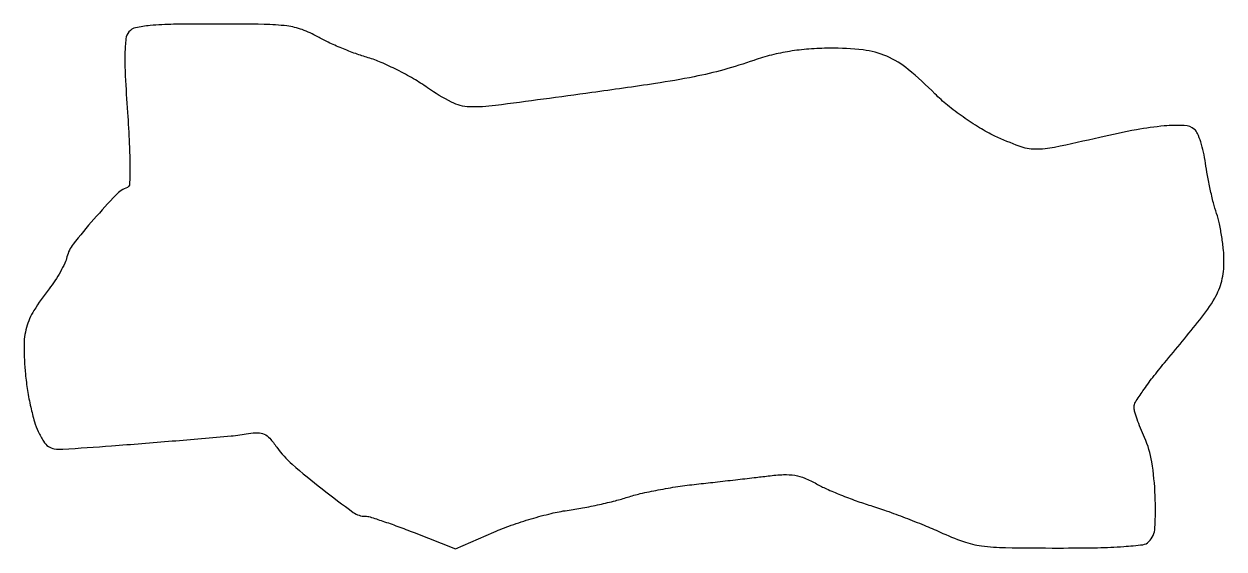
# Model space of a CAD drawing. Extents: x 0 to 227, y 0 to 99.
import ezdxf

# ---------------------------------------------------------------- set-up
doc = ezdxf.new("R2010")
doc.units = 0

msp = doc.modelspace()

# ---------------------------------------------------------------- linework, layer by layer
msp.add_lwpolyline([(20.021365, 97.525744, 0.144442), (19.448786, 96.193157, 0.02522), (19.259613, 93.435591, 0.017352), (19.330214, 89.191969, 0.004343), (19.74584, 82.275744, -0.00507), (20.092637, 76.361346, -0.01233), (20.196496, 71.993042, -0.007915), (20.141507, 68.703898, -0.300994), (19.733284, 68.128788, 0.110298), (17.562855, 66.680328, 0.01149), (13.407292, 62.125819, 0.01157), (9.4675, 57.386248, 0.108655), (8.312475, 55.018847, -0.049682), (7.888136, 53.80667, -0.018349), (7.062943, 52.193007, -0.017975), (6.026869, 50.485356, -0.020644), (4.914779, 48.936069, 0.026265), (2.063595, 44.868296, 0.07234), (0.656995, 41.670531, 0.06915), (0.186188, 38.121576, 0.022501), (0.457352, 32.828326, 0.016052), (0.852366, 29.76592, 0.014445), (1.45413, 26.624571, 0.014646), (2.157769, 23.839242, 0.043504), (2.857822, 22, 0.027045), (3.877366, 20.154489, 0.098746), (4.790031, 19.18584, 0.120333), (5.900716, 18.743789, 0.049936), (7.525643, 18.679609, 0.003814), (16.74335, 19.306831, 0.002007), (28.186315, 20.21943, 0.001075), (39.339968, 21.178189, 0.023081), (42.615177, 21.619889, -0.041897), (44.367815, 21.78948, -0.115541), (45.571701, 21.523626, -0.09982), (46.634783, 20.721515, -0.02667), (47.961117, 19.054607, 0.058574), (50.89571, 15.81339, 0.013907), (56.523507, 11.16685, 0.009196), (62.426523, 6.73518, 0.157685), (64.69973, 6, -0.07549), (65.598014, 5.863599, -0.005494), (67.987619, 5.091874, -0.007579), (70.825848, 4.0926, -0.005662), (73.924525, 2.908506), (81.747853, -0.182987), (89.005985, 3.002627, -0.018778), (92.267267, 4.290258, -0.012646), (96.076061, 5.523742, -0.01275), (99.826929, 6.531211, -0.024569), (102.882059, 7.111731, 0.011163), (105.764535, 7.579781, 0.008054), (108.95737, 8.225024, 0.008141), (111.974333, 8.937139, 0.017448), (114.270689, 9.604849, -0.023626), (116.668004, 10.269918, -0.009045), (120.057348, 10.975639, -0.008933), (123.770351, 11.610436, -0.010851), (127.270689, 12.06721, 0.000782), (130.812154, 12.456998, 0.000614), (134.65023, 12.890276, 0.00062), (138.218134, 13.301975, 0.001528), (140.836476, 13.61551, -0.019494), (143.770352, 13.860325, -0.05115), (145.876908, 13.738131, -0.057552), (147.76759, 13.204413, -0.030491), (149.962248, 12.141374, 0.023048), (151.864573, 11.184741, 0.009323), (154.538511, 10.050399, 0.009202), (157.465774, 8.93464, 0.011547), (160.219877, 8.013806, -0.010504), (163.174974, 7.032613, -0.005839), (166.736857, 5.719223, -0.005821), (170.31269, 4.305122, -0.009367), (173.322149, 3.007971, 0.021688), (177.742793, 1.230369, 0.051496), (181.185087, 0.40235, 0.02981), (185.690365, 0.070368, 0.003488), (195.778043, 0, 0.0045), (203.063425, 0.065574, 0.013096), (208.091681, 0.287922, 0.012875), (211.62884, 0.629, 0.167418), (212.8, 1.2, 0.184663), (213.951596, 3.777458, 0.024194), (213.991888, 9.888423, 0.028839), (213.355111, 16.27041, 0.067318), (211.978038, 20.859204, -0.011353), (211.220762, 22.634116, -0.013032), (210.581049, 24.362416, -0.012191), (210.114732, 25.848497, -0.070034), (210, 26.663597, -0.142412), (210.254009, 27.53732, -0.00982), (211.689062, 29.701697, -0.013362), (213.547389, 32.240592, -0.009617), (215.75, 34.976652, 0.004892), (222.42963, 43.11536, 0.036591), (225.266014, 47.223136, 0.073781), (226.560522, 50.428093, 0.059213), (227, 54.126082, 0.023683), (226.898063, 56.276954, 0.014837), (226.5854, 58.777627, 0.014886), (226.129919, 61.227416, 0.026155), (225.588596, 63.215053, -0.016669), (224.998941, 65.228743, -0.008736), (224.393359, 67.768706, -0.00868), (223.862763, 70.396731, -0.013168), (223.501677, 72.699691, 0.021877), (223.138879, 74.776597, 0.025148), (222.607985, 76.717729, 0.025416), (221.99932, 78.296014, 0.115301), (221.407915, 79.076424, 0.164867), (219.495404, 79.809274, 0.031019), (215.697878, 79.722354, 0.025118), (210.459612, 79.010173, 0.010567), (203.5, 77.552321, -0.005595), (194.993822, 75.682035, -0.054906), (191.342446, 75.332129, -0.085106), (188.308601, 75.896641, -0.021908), (183.69796, 77.832845, -0.025335), (180.796218, 79.38824, -0.017532), (177.675683, 81.422771, -0.0176), (174.72808, 83.654374, -0.026948), (172.355831, 85.807884, 0.025284), (167.329438, 90.401384, 0.070349), (163.260154, 92.892946, 0.074193), (158.78721, 94.086784, 0.030463), (152.5, 94.412758, 0.016287), (148.526808, 94.247069, 0.020965), (144.89683, 93.823458, 0.022093), (141.479443, 93.122621, 0.022268), (138.146367, 92.124415, -0.016577), (132.473802, 90.354986, -0.018184), (126.867887, 89.025535, -0.012038), (119.536162, 87.748793, -0.003006), (107.5, 86.024116, -0.001519), (89.300359, 83.584162, -0.039967), (84.383383, 83.336426, -0.11151), (81.000582, 84.206151, -0.034341), (76.462053, 86.941557, 0.020763), (73.816471, 88.635585, 0.014929), (70.734325, 90.312043, 0.015118), (67.700575, 91.733156, 0.031244), (65.237972, 92.619197, -0.016634), (62.890405, 93.387206, -0.010902), (60.237852, 94.419834, -0.010971), (57.69536, 95.539988, -0.020628), (55.703193, 96.57252, 0.043797), (52.771298, 97.92386, 0.055066), (49.864195, 98.617831, 0.027378), (45.584836, 98.916009, 0.003507), (36.372445, 98.987955, 0.0038), (28.471095, 98.934192, 0.018698), (24.019463, 98.703406, 0.030573), (21.280271, 98.288533, 0.168218)], format="xyb", close=True)

doc.saveas('drawing.dxf')
